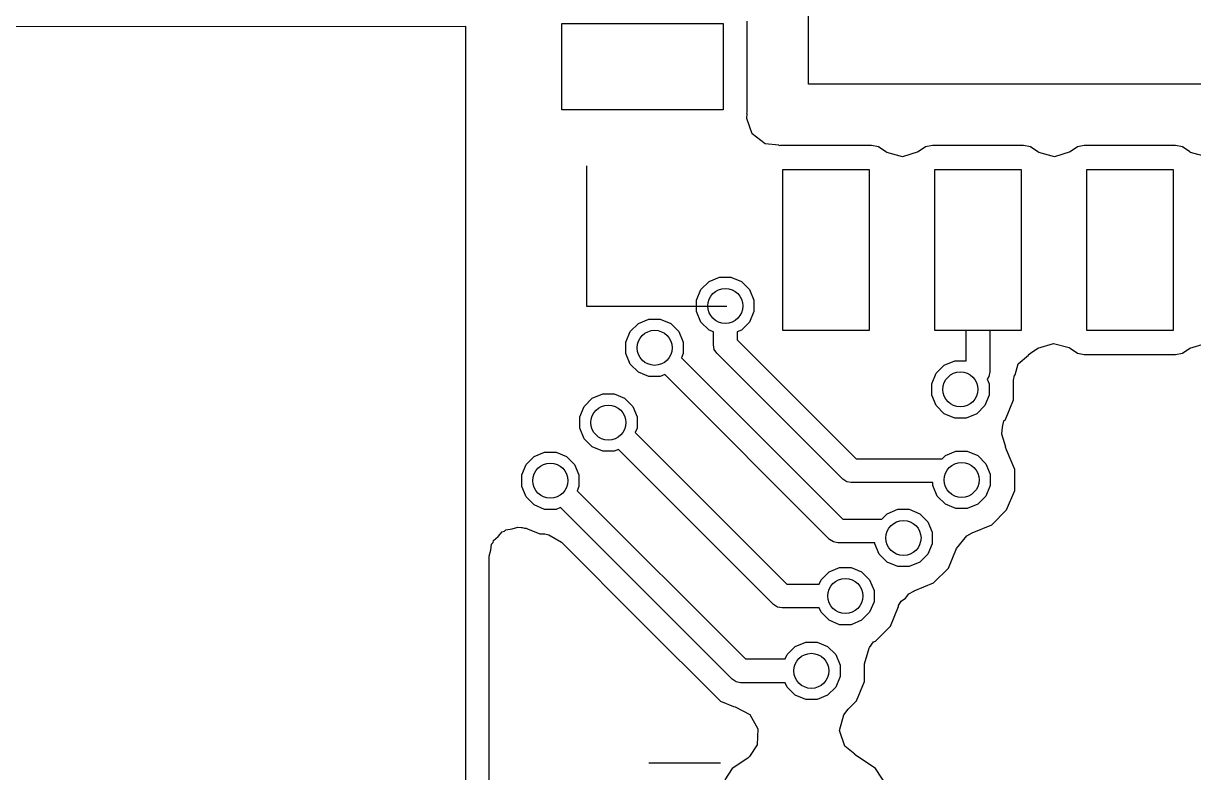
# Model space of a CAD drawing. Extents: x -28 to 34.6, y -6.7 to 48.3.
# Drawn here: x 13.61 to 18.61, y 12.21 to 15.42 of the extents above; entities that cross this region are included whole.
import ezdxf

# ---------------------------------------------------------------- set-up
doc = ezdxf.new("R2010")
doc.units = 0
doc.layers.add('BLACK', color=7, linetype='CONTINUOUS')

msp = doc.modelspace()

# ---------------------------------------------------------------- linework, layer by layer
at = {"layer": 'BLACK', "linetype": 'CONTINUOUS'}
for p, q in [((16.964332, 15.156502), (16.964332, 17.256502)), ((16.964332, 15.156502), (16.964332, 17.256502)), ((16.701432, 15.036447), (16.701431, 15.426556)), ((0, 15.4), (15.497245, 15.404511)), ((15.497245, 15.404511), (15.497245, 0)), ((15.909332, 15.046502), (15.909332, 15.416502)), ((15.909332, 15.416502), (16.599332, 15.416502)), ((15.909332, 15.046502), (15.909332, 15.416502)), ((15.909332, 15.416502), (16.599332, 15.416502)), ((15.909332, 15.046502), (15.909332, 15.416502)), ((15.909332, 15.416502), (16.599332, 15.416502)), ((16.599332, 15.416502), (16.599332, 15.046502)), ((16.599332, 15.416502), (16.599332, 15.046502)), ((16.599332, 15.416502), (16.599332, 15.046502)), ((19.064332, 15.156502), (16.964332, 15.156502)), ((19.064332, 15.156502), (16.964332, 15.156502)), ((16.599332, 15.046502), (15.909332, 15.046502)), ((16.599332, 15.046502), (15.909332, 15.046502)), ((16.599332, 15.046502), (15.909332, 15.046502)), ((16.69996, 15.009355), (16.701467, 15.030321)), ((16.700835, 15.030383), (16.701431, 15.036444)), ((16.701467, 15.030321), (16.700835, 15.030383)), ((16.701431, 15.036444), (16.701432, 15.036447)), ((16.723184, 14.943458), (16.69996, 15.009355)), ((16.778349, 14.900578), (16.723184, 14.943458)), ((16.838001, 14.895222), (16.778349, 14.900578)), ((16.83822, 14.893004), (16.838001, 14.895222)), ((16.844281, 14.893602), (16.83822, 14.893004)), ((17.234389, 14.893602), (16.844281, 14.893602)), ((17.264167, 14.887679), (17.234389, 14.893602)), ((17.264168, 14.887679), (17.264167, 14.887679)), ((17.264169, 14.887678), (17.264168, 14.887679)), ((17.295458, 14.866772), (17.264169, 14.887678)), ((17.464494, 14.887678), (17.433221, 14.866782)), ((17.464497, 14.887679), (17.464494, 14.887678)), ((17.494273, 14.893601), (17.464497, 14.887679)), ((17.494281, 14.893602), (17.494273, 14.893601)), ((17.884389, 14.893602), (17.494281, 14.893602)), ((17.914167, 14.887679), (17.884389, 14.893602)), ((17.914168, 14.887679), (17.914167, 14.887679)), ((17.914169, 14.887678), (17.914168, 14.887679)), ((17.945458, 14.866772), (17.914169, 14.887678)), ((18.114494, 14.887678), (18.083221, 14.866782)), ((18.114497, 14.887679), (18.114494, 14.887678)), ((18.144273, 14.893601), (18.114497, 14.887679)), ((18.144281, 14.893602), (18.144273, 14.893601)), ((18.534389, 14.893602), (18.144281, 14.893602)), ((18.564167, 14.887679), (18.534389, 14.893602)), ((18.564168, 14.887679), (18.564167, 14.887679)), ((18.564169, 14.887678), (18.564168, 14.887679)), ((18.595458, 14.866772), (18.564169, 14.887678)), ((17.299163, 14.864391), (17.295458, 14.866772)), ((17.366543, 14.845905), (17.299163, 14.864391)), ((17.433221, 14.866782), (17.366543, 14.845905)), ((17.949163, 14.864391), (17.945458, 14.866772)), ((18.016543, 14.845905), (17.949163, 14.864391)), ((18.083221, 14.866782), (18.016543, 14.845905)), ((18.599163, 14.864391), (18.595458, 14.866772)), ((18.666543, 14.845905), (18.599163, 14.864391)), ((16.014332, 14.806502), (16.014332, 14.206502)), ((16.854332, 14.101502), (16.854332, 14.791502)), ((16.854332, 14.791502), (17.224332, 14.791502)), ((16.854332, 14.101502), (16.854332, 14.791502)), ((16.854332, 14.791502), (17.224332, 14.791502)), ((16.854332, 14.101502), (16.854332, 14.791502)), ((16.854332, 14.791502), (17.224332, 14.791502)), ((17.224332, 14.791502), (17.224332, 14.101502)), ((17.224332, 14.791502), (17.224332, 14.101502)), ((17.224332, 14.791502), (17.224332, 14.101502)), ((17.504332, 14.101502), (17.504332, 14.791502)), ((17.504332, 14.791502), (17.874332, 14.791502)), ((17.504332, 14.101502), (17.504332, 14.791502)), ((17.504332, 14.791502), (17.874332, 14.791502)), ((17.504332, 14.101502), (17.504332, 14.791502)), ((17.504332, 14.791502), (17.874332, 14.791502)), ((17.874332, 14.791502), (17.874332, 14.101502)), ((17.874332, 14.791502), (17.874332, 14.101502)), ((17.874332, 14.791502), (17.874332, 14.101502)), ((18.154332, 14.101502), (18.154332, 14.791502)), ((18.154332, 14.791502), (18.524332, 14.791502)), ((18.154332, 14.101502), (18.154332, 14.791502)), ((18.154332, 14.791502), (18.524332, 14.791502)), ((18.154332, 14.101502), (18.154332, 14.791502)), ((18.154332, 14.791502), (18.524332, 14.791502)), ((18.524332, 14.791502), (18.524332, 14.101502)), ((18.524332, 14.791502), (18.524332, 14.101502)), ((18.524332, 14.791502), (18.524332, 14.101502)), ((16.538893, 14.311429), (16.583953, 14.330093)), ((16.583953, 14.330093), (16.632725, 14.330093)), ((16.632725, 14.330093), (16.677785, 14.311429)), ((16.485741, 14.231881), (16.504405, 14.276941)), ((16.504405, 14.276941), (16.538893, 14.311429)), ((16.677785, 14.311429), (16.712273, 14.276941)), ((16.712273, 14.276941), (16.730937, 14.231881)), ((16.485741, 14.183109), (16.485741, 14.231881)), ((16.730937, 14.231881), (16.730937, 14.183109)), ((16.014332, 14.206502), (16.614332, 14.206502)), ((16.504405, 14.138049), (16.485741, 14.183109)), ((16.730937, 14.183109), (16.712273, 14.138049)), ((16.202142, 14.097327), (16.23663, 14.131815)), ((16.23663, 14.131815), (16.28169, 14.150479)), ((16.28169, 14.150479), (16.330462, 14.150479)), ((16.330462, 14.150479), (16.375522, 14.131815)), ((16.375522, 14.131815), (16.41001, 14.097327)), ((16.538893, 14.103561), (16.504405, 14.138049)), ((16.712273, 14.138049), (16.677785, 14.103561)), ((16.183478, 14.052267), (16.202142, 14.097327)), ((16.41001, 14.097327), (16.428674, 14.052267)), ((16.557539, 14.095838), (16.538893, 14.103561)), ((16.557539, 14.040695), (16.557539, 14.095838)), ((16.677785, 14.103561), (16.659139, 14.095838)), ((16.659139, 14.095838), (16.659139, 14.061737)), ((17.224332, 14.101502), (16.854332, 14.101502)), ((17.224332, 14.101502), (16.854332, 14.101502)), ((17.224332, 14.101502), (16.854332, 14.101502)), ((17.638532, 14.101502), (17.504332, 14.101502)), ((17.874332, 14.101502), (17.504332, 14.101502)), ((17.874332, 14.101502), (17.504332, 14.101502)), ((17.638532, 13.9725), (17.638532, 14.101502)), ((17.874332, 14.101502), (17.740132, 14.101502)), ((17.740132, 14.101502), (17.740132, 13.924902)), ((18.524332, 14.101502), (18.154332, 14.101502)), ((18.524332, 14.101502), (18.154332, 14.101502)), ((18.524332, 14.101502), (18.154332, 14.101502)), ((16.183478, 14.003495), (16.183478, 14.052267)), ((16.428674, 14.052267), (16.428674, 14.003495)), ((16.561406, 14.021255), (16.557539, 14.040695)), ((16.572418, 14.004774), (16.561406, 14.021255)), ((16.659139, 14.061737), (17.168574, 13.552302)), ((17.914169, 14.005326), (17.945443, 14.026223)), ((17.945443, 14.026223), (18.012116, 14.0471)), ((18.012116, 14.0471), (18.079497, 14.028616)), ((18.079497, 14.028616), (18.083205, 14.026233)), ((18.083205, 14.026233), (18.114495, 14.005326)), ((18.564169, 14.005326), (18.595443, 14.026223)), ((18.595443, 14.026223), (18.662116, 14.0471)), ((16.202142, 13.958435), (16.183478, 14.003495)), ((16.428674, 14.003495), (16.42095, 13.984849)), ((16.42095, 13.984849), (17.111296, 13.294503)), ((17.111611, 13.465581), (16.572418, 14.004774)), ((17.544886, 13.953836), (17.589946, 13.9725)), ((17.589946, 13.9725), (17.638532, 13.9725)), ((17.861917, 13.959714), (17.905005, 13.997051)), ((17.904011, 13.998539), (17.914167, 14.005326)), ((17.905005, 13.997051), (17.904011, 13.998539)), ((17.914167, 14.005326), (17.914169, 14.005326)), ((18.114495, 14.005326), (18.144277, 13.999402)), ((18.144277, 13.999402), (18.534386, 13.999403)), ((18.534386, 13.999403), (18.564169, 14.005326)), ((16.23663, 13.923947), (16.202142, 13.958435)), ((16.28169, 13.905283), (16.23663, 13.923947)), ((17.491734, 13.874288), (17.510398, 13.919348)), ((17.510398, 13.919348), (17.544886, 13.953836)), ((17.740132, 13.924902), (17.736265, 13.905462)), ((17.847912, 13.91202), (17.861917, 13.959714)), ((16.330462, 13.905283), (16.28169, 13.905283)), ((16.349108, 13.913007), (16.330462, 13.905283)), ((17.054333, 13.207782), (16.349108, 13.913007)), ((17.491734, 13.825516), (17.491734, 13.874288)), ((17.736265, 13.905462), (17.728704, 13.894147)), ((17.728704, 13.894147), (17.73693, 13.874288)), ((17.73693, 13.874288), (17.73693, 13.825516)), ((17.841432, 13.892388), (17.84152, 13.892771)), ((17.841432, 13.804729), (17.841432, 13.892388)), ((17.84152, 13.892771), (17.842232, 13.894488)), ((17.842232, 13.895852), (17.844186, 13.904312)), ((17.842232, 13.894488), (17.842232, 13.895852)), ((17.844186, 13.904312), (17.844616, 13.906469)), ((17.844616, 13.906469), (17.844771, 13.906439)), ((17.844771, 13.906439), (17.847912, 13.91202)), ((16.038991, 13.811798), (16.084051, 13.830462)), ((16.084051, 13.830462), (16.132823, 13.830462)), ((16.132823, 13.830462), (16.177883, 13.811798)), ((17.510398, 13.780456), (17.491734, 13.825516)), ((17.73693, 13.825516), (17.718266, 13.780456)), ((15.985839, 13.73225), (16.004503, 13.77731)), ((16.004503, 13.77731), (16.038991, 13.811798)), ((16.177883, 13.811798), (16.212371, 13.77731)), ((16.212371, 13.77731), (16.231035, 13.73225)), ((17.544886, 13.745968), (17.510398, 13.780456)), ((17.718266, 13.780456), (17.683778, 13.745968)), ((17.806858, 13.72126), (17.841432, 13.804729)), ((15.985839, 13.683478), (15.985839, 13.73225)), ((16.231035, 13.73225), (16.231035, 13.683478)), ((17.589946, 13.727304), (17.544886, 13.745968)), ((17.638718, 13.727304), (17.589946, 13.727304)), ((17.683778, 13.745968), (17.638718, 13.727304)), ((17.800421, 13.714824), (17.806858, 13.72126)), ((16.004503, 13.638418), (15.985839, 13.683478)), ((16.231035, 13.683478), (16.223311, 13.664832)), ((17.791026, 13.657702), (17.794187, 13.687828)), ((17.794187, 13.687828), (17.800421, 13.714824)), ((16.038991, 13.60393), (16.004503, 13.638418)), ((16.223311, 13.664832), (16.87204, 13.016103)), ((17.808187, 13.602907), (17.791026, 13.657702)), ((15.790506, 13.563042), (15.835566, 13.581706)), ((15.835566, 13.581706), (15.884338, 13.581706)), ((15.884338, 13.581706), (15.929398, 13.563042)), ((16.084051, 13.585266), (16.038991, 13.60393)), ((16.132823, 13.585266), (16.084051, 13.585266)), ((16.151469, 13.59299), (16.132823, 13.585266)), ((16.815077, 12.929382), (16.151469, 13.59299)), ((17.535656, 13.552302), (17.549831, 13.566477)), ((17.549831, 13.566477), (17.594891, 13.585141)), ((17.594891, 13.585141), (17.643663, 13.585141)), ((17.643663, 13.585141), (17.688723, 13.566477)), ((17.688723, 13.566477), (17.723211, 13.531989)), ((17.807129, 13.602468), (17.808187, 13.602907)), ((17.811802, 13.591186), (17.807129, 13.602468)), ((17.811803, 13.591185), (17.811802, 13.591186)), ((17.846377, 13.507716), (17.811803, 13.591185)), ((15.737354, 13.483494), (15.756018, 13.528554)), ((15.756018, 13.528554), (15.790506, 13.563042)), ((15.929398, 13.563042), (15.963886, 13.528554)), ((15.963886, 13.528554), (15.98255, 13.483494)), ((17.168574, 13.552302), (17.535656, 13.552302)), ((17.723211, 13.531989), (17.741875, 13.486929)), ((15.737354, 13.434722), (15.737354, 13.483494)), ((15.98255, 13.483494), (15.98255, 13.434722)), ((17.741875, 13.486929), (17.741875, 13.438157)), ((17.846377, 13.41737), (17.846377, 13.507716)), ((15.756018, 13.389662), (15.737354, 13.434722)), ((15.98255, 13.434722), (15.974826, 13.416076)), ((15.974826, 13.416076), (16.694971, 12.695931)), ((17.128091, 13.454569), (17.111611, 13.465581)), ((17.128092, 13.454569), (17.128091, 13.454569)), ((17.147532, 13.450702), (17.128092, 13.454569)), ((17.496679, 13.450702), (17.147532, 13.450702)), ((17.496679, 13.438157), (17.496679, 13.450702)), ((17.515343, 13.393097), (17.496679, 13.438157)), ((17.741875, 13.438157), (17.723211, 13.393097)), ((17.811803, 13.333901), (17.846377, 13.41737)), ((15.790506, 13.355174), (15.756018, 13.389662)), ((17.549831, 13.358609), (17.515343, 13.393097)), ((17.723211, 13.393097), (17.688723, 13.358609)), ((15.835566, 13.33651), (15.790506, 13.355174)), ((15.884338, 13.33651), (15.835566, 13.33651)), ((15.902984, 13.344234), (15.884338, 13.33651)), ((16.638008, 12.60921), (15.902984, 13.344234)), ((17.277856, 13.294503), (17.30121, 13.317857)), ((17.30121, 13.317857), (17.34627, 13.336521)), ((17.34627, 13.336521), (17.395042, 13.336521)), ((17.395042, 13.336521), (17.440102, 13.317857)), ((17.440102, 13.317857), (17.47459, 13.283369)), ((17.594891, 13.339945), (17.549831, 13.358609)), ((17.643663, 13.339945), (17.594891, 13.339945)), ((17.688723, 13.358609), (17.643663, 13.339945)), ((17.747919, 13.270017), (17.811803, 13.333901)), ((17.111296, 13.294503), (17.277856, 13.294503)), ((17.47459, 13.283369), (17.493254, 13.238309)), ((17.664738, 13.235563), (17.747919, 13.270017)), ((15.61743, 13.203367), (15.637237, 13.220531)), ((15.637237, 13.220531), (15.654341, 13.240409)), ((15.654341, 13.240409), (15.663229, 13.243053)), ((15.663229, 13.243053), (15.670234, 13.249122)), ((15.670234, 13.249122), (15.696181, 13.252853)), ((15.696181, 13.252853), (15.721312, 13.260327)), ((15.721312, 13.260327), (15.734905, 13.258421)), ((15.734905, 13.258421), (15.739392, 13.259066)), ((15.739392, 13.259066), (15.748893, 13.25646)), ((15.748893, 13.25646), (15.756264, 13.255426)), ((15.756264, 13.255426), (15.762854, 13.253516)), ((15.762854, 13.253516), (15.814779, 13.232008)), ((15.814779, 13.232008), (15.837062, 13.232008)), ((15.837062, 13.232008), (15.853975, 13.227106)), ((15.853975, 13.227106), (15.907137, 13.195689)), ((17.493254, 13.238309), (17.493254, 13.189537)), ((17.597635, 13.168459), (17.641475, 13.22286)), ((17.641475, 13.22286), (17.664738, 13.235563)), ((15.60513, 13.161481), (15.608771, 13.187445)), ((15.608771, 13.187445), (15.614818, 13.194474)), ((15.614818, 13.194474), (15.61743, 13.203367)), ((15.907137, 13.195689), (16.248799, 12.854028)), ((17.070813, 13.19677), (17.054333, 13.207782)), ((17.070814, 13.19677), (17.070813, 13.19677)), ((17.090254, 13.192903), (17.070814, 13.19677)), ((17.248058, 13.192903), (17.090254, 13.192903)), ((17.248058, 13.189537), (17.248058, 13.192903)), ((17.266722, 13.144477), (17.248058, 13.189537)), ((17.493254, 13.189537), (17.47459, 13.144477)), ((17.563182, 13.085281), (17.597635, 13.168459)), ((15.597745, 13.136328), (15.60513, 13.161481)), ((15.597745, 11.541234), (15.597745, 13.136328)), ((17.30121, 13.109989), (17.266722, 13.144477)), ((17.47459, 13.144477), (17.440102, 13.109989)), ((17.018102, 13.034749), (17.05259, 13.069237)), ((17.05259, 13.069237), (17.09765, 13.087901)), ((17.09765, 13.087901), (17.146422, 13.087901)), ((17.146422, 13.087901), (17.191482, 13.069237)), ((17.191482, 13.069237), (17.22597, 13.034749)), ((17.34627, 13.091325), (17.30121, 13.109989)), ((17.395042, 13.091325), (17.34627, 13.091325)), ((17.440102, 13.109989), (17.395042, 13.091325)), ((17.499298, 13.021397), (17.563182, 13.085281)), ((16.87204, 13.016103), (17.010379, 13.016103)), ((17.010379, 13.016103), (17.018102, 13.034749)), ((17.22597, 13.034749), (17.244634, 12.989689)), ((17.416117, 12.986943), (17.499298, 13.021397)), ((17.244634, 12.989689), (17.244634, 12.940917)), ((17.378809, 12.956811), (17.392855, 12.97424)), ((17.392855, 12.97424), (17.415442, 12.986574)), ((17.415442, 12.986574), (17.415664, 12.986754)), ((17.415664, 12.986754), (17.4158, 12.98677)), ((17.4158, 12.98677), (17.416117, 12.986943)), ((16.831558, 12.91837), (16.815077, 12.929382)), ((16.850998, 12.914503), (16.831558, 12.91837)), ((17.244634, 12.940917), (17.22597, 12.895857)), ((17.314562, 12.836661), (17.349136, 12.92013)), ((17.349136, 12.924827), (17.361437, 12.942696)), ((17.349136, 12.92013), (17.349136, 12.924827)), ((17.361437, 12.942696), (17.378809, 12.956811)), ((17.010379, 12.914503), (16.850998, 12.914503)), ((17.018102, 12.895857), (17.010379, 12.914503)), ((17.05259, 12.861369), (17.018102, 12.895857)), ((17.22597, 12.895857), (17.191482, 12.861369)), ((16.248799, 12.854028), (16.587318, 12.515509)), ((17.09765, 12.842705), (17.05259, 12.861369)), ((17.146422, 12.842705), (17.09765, 12.842705)), ((17.191482, 12.861369), (17.146422, 12.842705)), ((17.250678, 12.772777), (17.314562, 12.836661)), ((16.907287, 12.749065), (16.952347, 12.767729)), ((16.952347, 12.767729), (17.001119, 12.767729)), ((17.001119, 12.767729), (17.046179, 12.749065)), ((17.225695, 12.74551), (17.241987, 12.769178)), ((17.241987, 12.769178), (17.250678, 12.772777)), ((16.872799, 12.714577), (16.907287, 12.749065)), ((17.046179, 12.749065), (17.080667, 12.714577)), ((17.203833, 12.675198), (17.223518, 12.742237)), ((17.223518, 12.742237), (17.225695, 12.74551)), ((16.694971, 12.695931), (16.865076, 12.695931)), ((16.865076, 12.695931), (16.872799, 12.714577)), ((17.080667, 12.714577), (17.099331, 12.669517)), ((17.099331, 12.669517), (17.099331, 12.620745)), ((17.203833, 12.599958), (17.203833, 12.675198)), ((17.099331, 12.620745), (17.080667, 12.575685)), ((16.654488, 12.598198), (16.638008, 12.60921)), ((16.654489, 12.598198), (16.654488, 12.598198)), ((16.673929, 12.594331), (16.654489, 12.598198)), ((16.865076, 12.594331), (16.673929, 12.594331)), ((16.872799, 12.575685), (16.865076, 12.594331)), ((16.907287, 12.541197), (16.872799, 12.575685)), ((17.080667, 12.575685), (17.046179, 12.541197)), ((17.169259, 12.516489), (17.203833, 12.599958)), ((16.587318, 12.515509), (16.643515, 12.492231)), ((16.952347, 12.522533), (16.907287, 12.541197)), ((17.001119, 12.522533), (16.952347, 12.522533)), ((17.046179, 12.541197), (17.001119, 12.522533)), ((17.133905, 12.481136), (17.169259, 12.516489)), ((16.643515, 12.492231), (16.651328, 12.490677)), ((16.651328, 12.490677), (16.71324, 12.458293)), ((17.114951, 12.456738), (17.133905, 12.481136)), ((16.71324, 12.458293), (16.747816, 12.397578)), ((17.097668, 12.38904), (17.114951, 12.456738)), ((16.747816, 12.397578), (16.744078, 12.327809)), ((17.119729, 12.322744), (17.097668, 12.38904)), ((16.744078, 12.327809), (16.712093, 12.278732)), ((17.162685, 12.288124), (17.119729, 12.322744)), ((16.704588, 12.271675), (16.638391, 12.227443)), ((16.712093, 12.278732), (16.704588, 12.271675)), ((17.161688, 12.286631), (17.162685, 12.288124)), ((17.171842, 12.279847), (17.161688, 12.286631)), ((17.171843, 12.279846), (17.171842, 12.279847)), ((17.250271, 12.227443), (17.171843, 12.279846)), ((16.280691, 12.251503), (16.587973, 12.251503)), ((16.638391, 12.227443), (16.605973, 12.178926)), ((17.302674, 12.149015), (17.250271, 12.227443))]:
    msp.add_line(p, q, dxfattribs=at)
at = {"layer": 'BLACK'}
for centre in [(16.608339, 14.207495), (16.306076, 14.027881), (17.614332, 13.849902), (16.108437, 13.707864), (15.859952, 13.459108), (17.619277, 13.462543), (17.370656, 13.213923), (17.122036, 12.965303), (16.976733, 12.645131)]:
    msp.add_circle(centre, 0.075, dxfattribs=at)

doc.saveas('drawing.dxf')
